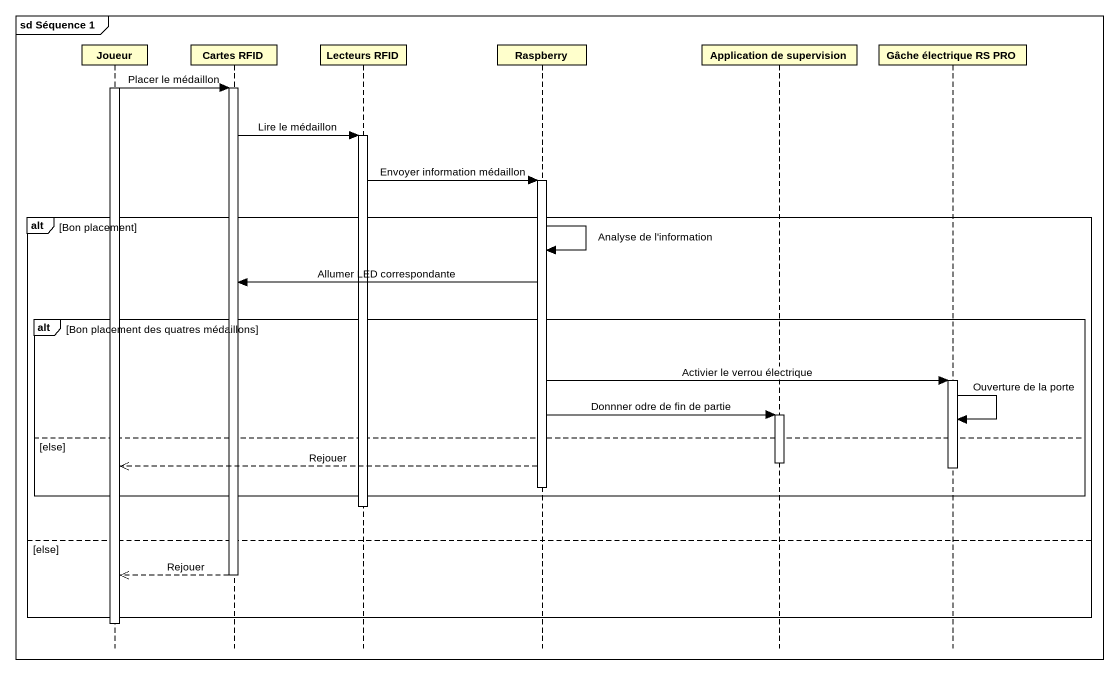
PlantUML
@startuml
mainframe sd Séquence 1
hide footbox
participant Joueur
participant "Cartes RFID" as Cartes_RFID
participant "Lecteurs RFID" as Lecteurs_RFID
participant Raspberry
participant "Application de supervision" as Application_de_supervision
participant "Gâche électrique RS PRO" as Gâche_électrique_RS_PRO

activate Joueur
Joueur -> Cartes_RFID : Placer le médaillon
activate Cartes_RFID
Cartes_RFID -> Lecteurs_RFID : Lire le médaillon
activate Lecteurs_RFID
Lecteurs_RFID -> Raspberry : Envoyer information médaillon
activate Raspberry
alt Bon placement
  Raspberry -> Raspberry : Analyse de l'information
  Raspberry -> Cartes_RFID : Allumer LED correspondante
  alt Bon placement des quatres médaillons
    Raspberry -> Gâche_électrique_RS_PRO : Activier le verrou électrique
    activate Gâche_électrique_RS_PRO
    Raspberry -> Application_de_supervision : Donnner odre de fin de partie
    activate Application_de_supervision
    Gâche_électrique_RS_PRO -> Gâche_électrique_RS_PRO : Ouverture de la porte
  else else
    deactivate Application_de_supervision
    Raspberry -->> Joueur : Rejouer
    deactivate Gâche_électrique_RS_PRO
    deactivate Raspberry
  end
  deactivate Lecteurs_RFID
else else
  Cartes_RFID -->> Joueur : Rejouer
  deactivate Cartes_RFID
end
deactivate Joueur
@enduml
